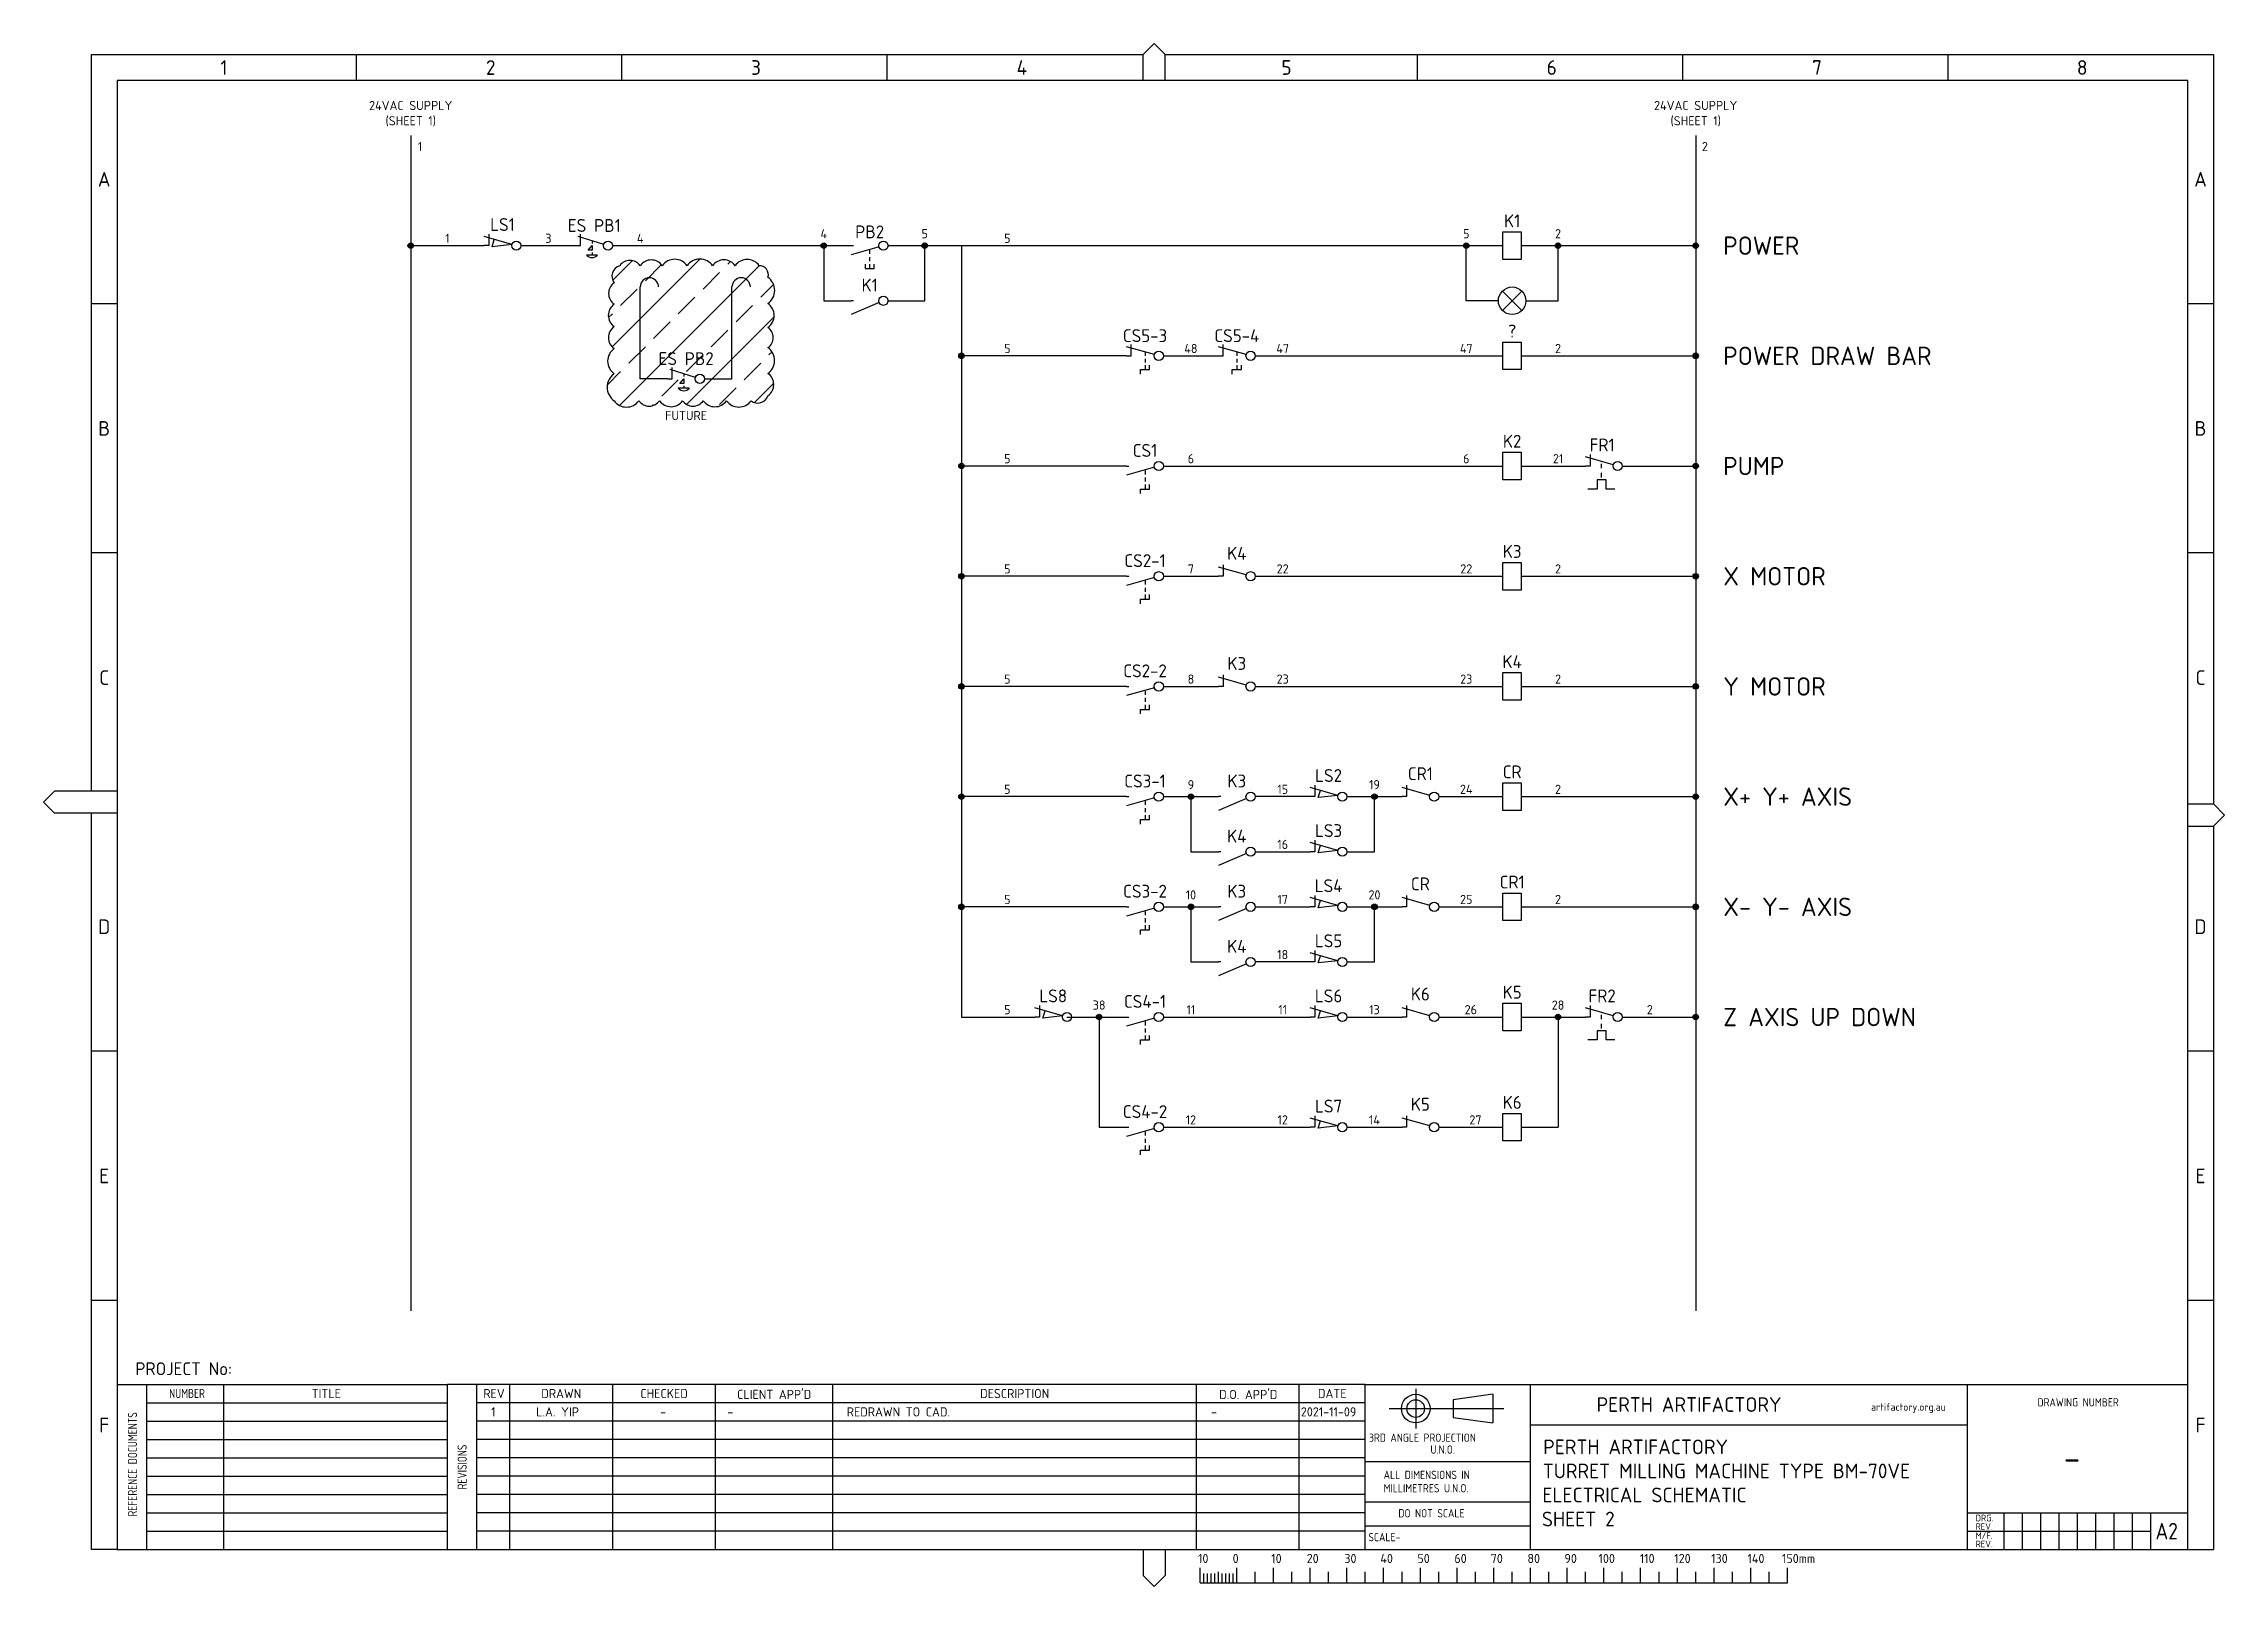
# Model space of a CAD drawing. Header units: millimetres. Extents: x 0 to 594, y 0 to 420.
import ezdxf
from ezdxf.enums import TextEntityAlignment as Align

# ---------------------------------------------------------------- set-up
doc = ezdxf.new("R2010")
doc.units = ezdxf.units.MM
doc.layers.get('0').update_dxf_attribs({"linetype": 'CONTINUOUS'})
for name, color, linetype in [('2', 2, 'CONTINUOUS'), ('_FORM2', 1, 'CONTINUOUS'), ('_PEN025', 7, 'CONTINUOUS'), ('_PEN035', 2, 'CONTINUOUS'), ('_PEN050', 1, 'CONTINUOUS'), ('_PEN070', 4, 'CONTINUOUS'), ('Base', 7, 'CONTINUOUS'), ('BORDER', 7, 'CONTINUOUS'), ('ETEXT', 7, 'CONTINUOUS'), ('TAGLAYER', 2, 'CONTINUOUS')]:
    doc.layers.add(name, color=color, linetype=linetype)
doc.styles.add('ISO3098B', font='iso3098b.shx')

# ---------------------------------------------------------------- blocks, each defined once
blk = doc.blocks.new('A2ORIG')
at = {"layer": 'BORDER', "color": 7, "linetype": 'Continuous'}
for p, q in [((13, 216.5), (13, 417)), ((13, 417), (299.5, 417)), ((305.5, 417), (591, 417)), ((591, 417), (591, 213)), ((13, 10), (13, 210.5)), ((591, 207), (591, 10)), ((49, 55), (49, 10)), ((127, 10), (127, 55)), ((155, 10), (155, 55)), ((183, 10), (183, 55)), ((215, 10), (215, 55)), ((314, 10), (314, 55)), ((342, 10), (342, 55)), ((373.73, 53.8), (373.73, 43)), ((366.52, 48.4), (397.73, 48.4)), ((28, 45), (110, 45)), ((360, 45), (118, 45)), ((28, 40), (110, 40)), ((360, 40), (118, 40)), ((28, 35), (110, 35)), ((28, 30), (110, 30)), ((28, 30), (110, 30)), ((360, 35), (118, 35)), ((360, 30), (118, 30)), ((360, 34), (405, 34)), ((28, 25), (110, 25)), ((360, 25), (118, 25)), ((28, 20), (110, 20)), ((360, 20), (118, 20)), ((360, 23), (405, 23)), ((524, 20), (584, 20)), ((534, 15), (534, 20)), ((539, 15), (539, 20)), ((544, 15), (544, 20)), ((549, 15), (549, 20)), ((554, 15), (554, 20)), ((559, 15), (559, 20)), ((564, 15), (564, 20)), ((569, 15), (569, 20)), ((574, 10), (574, 20)), ((28, 15), (110, 15)), ((360, 15), (118, 15)), ((360, 16.5), (405, 16.5)), ((524, 15), (574, 15)), ((534, 10), (534, 15)), ((539, 10), (539, 15)), ((544, 10), (544, 15)), ((549, 10), (549, 15)), ((554, 10), (554, 15)), ((559, 10), (559, 15)), ((564, 10), (564, 15)), ((569, 10), (569, 15)), ((20, 10), (13, 10)), ((584, 10), (591, 10))]:
    blk.add_line(p, q, dxfattribs=at)
at = {"layer": 'BORDER', "color": 2, "linetype": 'Continuous'}
for p, q in [((85.25, 410), (85.25, 417)), ((157.5, 410), (157.5, 417)), ((229.75, 410), (229.75, 417)), ((299.5, 417), (302.5, 420)), ((299.5, 410), (299.5, 417)), ((305.5, 417), (302.5, 420)), ((305.5, 410), (305.5, 417)), ((374.25, 410), (374.25, 417)), ((446.5, 410), (446.5, 417)), ((518.75, 410), (518.75, 417)), ((20, 349.17), (13, 349.17)), ((591, 349.17), (584, 349.17)), ((20, 281.33), (13, 281.33)), ((591, 281.33), (584, 281.33)), ((3, 216.5), (0, 213.5)), ((20, 216.5), (3, 216.5)), ((3, 210.5), (0, 213.5)), ((20, 210.5), (3, 210.5)), ((584, 213), (591, 213)), ((591, 213), (594, 210)), ((591, 207), (594, 210)), ((584, 207), (591, 207)), ((20, 145.67), (13, 145.67)), ((591, 145.67), (584, 145.67)), ((20, 77.83), (13, 77.83)), ((591, 77.83), (584, 77.83)), ((28, 55), (28, 10)), ((118, 10), (118, 55)), ((28, 50), (110, 50)), ((360, 50), (118, 50)), ((394.73, 52.3), (383.93, 50.8)), ((383.93, 50.8), (383.93, 46)), ((394.73, 52.3), (394.73, 44.5)), ((383.93, 46), (394.73, 44.5)), ((299.5, 10), (299.5, 3)), ((305.5, 10), (305.5, 3)), ((299.5, 3), (302.5, 0)), ((305.5, 3), (302.5, 0)), ((315, 1), (315, 5)), ((315, 1), (475, 1)), ((316, 1), (316, 3.5)), ((317, 1), (317, 3.5)), ((318, 1), (318, 3.5)), ((319, 1), (319, 3.5)), ((320, 1), (320, 4)), ((321, 1), (321, 3.5)), ((322, 1), (322, 3.5)), ((323, 1), (323, 3.5)), ((324, 1), (324, 3.5)), ((325, 1), (325, 5)), ((330, 1), (330, 4)), ((335, 1), (335, 5)), ((340, 1), (340, 4)), ((345, 1), (345, 5)), ((350, 1), (350, 4)), ((355, 1), (355, 5)), ((360, 1), (360, 4)), ((365, 1), (365, 5)), ((370, 1), (370, 4)), ((375, 1), (375, 5)), ((380, 1), (380, 4)), ((385, 1), (385, 5)), ((390, 1), (390, 4)), ((395, 1), (395, 5)), ((400, 1), (400, 4)), ((405, 1), (405, 5)), ((410, 1), (410, 4)), ((415, 1), (415, 5)), ((420, 1), (420, 4)), ((425, 1), (425, 5)), ((430, 1), (430, 4)), ((435, 1), (435, 5)), ((440, 1), (440, 4)), ((445, 1), (445, 5)), ((450, 1), (450, 4)), ((455, 1), (455, 5)), ((460, 1), (460, 4)), ((465, 1), (465, 5)), ((470, 1), (470, 4)), ((475, 1), (475, 5))]:
    blk.add_line(p, q, dxfattribs=at)
at = {"layer": 'BORDER', "color": 5, "linetype": 'Continuous'}
for p, q in [((20, 55), (110, 55)), ((360, 55), (110, 55)), ((110, 10), (110, 55)), ((360, 55), (405, 55)), ((360, 10), (360, 55)), ((405, 10), (405, 55)), ((405, 55), (524, 55)), ((524, 55), (584, 55)), ((524, 10), (524, 55)), ((405, 44), (524, 44))]:
    blk.add_line(p, q, dxfattribs=at)
blk.add_lwpolyline([(20, 10), (584, 10), (584, 410), (20, 410)], close=True, dxfattribs=at)
at = {"layer": 'BORDER', "color": 2, "linetype": 'Continuous'}
for radius in [3.9, 2.4]:
    blk.add_circle((373.73, 48.4), radius, dxfattribs=at)
at = {"layer": 'BORDER', "color": 7, "linetype": 'Continuous'}
blk.add_point((20, 10), dxfattribs=at)
at = {"layer": 'BORDER', "color": 2, "linetype": 'Continuous', "style": 'ISO3098B'}
for s, height, p in [('1', 4, (49.12, 413.5)), ('2', 4, (121.78, 413.5)), ('3', 4, (194.03, 413.5)), ('4', 4, (266.47, 413.5)), ('5', 4, (338.54, 413.5)), ('6', 4, (410.79, 413.5)), ('7', 4, (483.04, 413.5)), ('8', 4, (555.28, 413.5)), ('A', 4, (16.5, 383.08)), ('A', 4, (587.5, 383.08)), ('B', 4, (16.5, 315.25)), ('B', 4, (587.5, 315.25)), ('C', 4, (16.5, 247.42)), ('C', 4, (587.5, 247.42)), ('D', 4, (16.5, 179.58)), ('D', 4, (587.5, 179.58)), ('E', 4, (16.5, 111.75)), ('E', 4, (587.5, 111.75)), ('TITLE', 2.5, (77, 52.5)), ('REV', 2.5, (122.68, 52.5)), ('DRAWN', 2.5, (141, 52.5)), ('CHECKED', 2.5, (169, 52.5)), ("CLIENT APP'D", 2.5, (199, 52.5)), ('DESCRIPTION', 2.5, (264.5, 52.5)), ("D.O. APP'D", 2.5, (328.13, 52.48)), ('DATE', 2.5, (351, 52.5)), ('F', 4, (16.5, 43.92)), ('F', 4, (587.5, 43.92))]:
    blk.add_text(s, height=height, dxfattribs=at).set_placement(p, align=Align.MIDDLE)
for s, height, width, p in [('NUMBER', 2.498, 0.800641, (34.2, 51.27)), ('3RD ANGLE PROJECTION', 2.248, 0.899911, (361, 39.36)), ('U.N.O.', 2.248, 0.899911, (377.73, 36.12)), ('ALL DIMENSIONS IN', 2.248, 0.899911, (365, 29.23)), ('MILLIMETRES U.N.O.', 2.248, 0.899911, (365, 25.59)), ('DO NOT SCALE', 2.248, 0.899911, (369, 18.78)), ('SCALE-', 2.248, 0.899911, (360.83, 12.28)), ('A2', 4.498, 0.899956, (575.23, 12.79))]:
    blk.add_text(s, height=height, dxfattribs=dict(at, width=width)).set_placement(p)
at = {"layer": 'BORDER', "color": 1, "linetype": 'Continuous', "style": 'ISO3098B'}
blk.add_text('PERTH ARTIFACTORY', height=4, dxfattribs=at).set_placement((448.2, 49.5), align=Align.MIDDLE)
blk.add_text('artifactory.org.au', height=2, rotation=360, dxfattribs=at).set_placement((507.94, 48.52), align=Align.MIDDLE)
at = {"layer": 'BORDER', "color": 2, "linetype": 'Continuous', "style": 'ISO3098B', "width": 0.899911}
blk.add_text('DRAWING NUMBER', height=2.248, dxfattribs=at).set_placement((554.16, 50.11), align=Align.MIDDLE)
at = {"layer": 'BORDER', "color": 2, "linetype": 'Continuous', "style": 'ISO3098B', "width": 0.800641}
blk.add_text('REFERENCE DOCUMENTS', height=2.498, rotation=89.99999, dxfattribs=at).set_placement((25.46, 19.02))
blk.add_text('REVISIONS', height=2.498, rotation=89.99999, dxfattribs=at).set_placement((114, 32.5), align=Align.MIDDLE)
at = {"layer": 'BORDER', "color": 7, "linetype": 'Continuous', "style": 'ISO3098B'}
for s, p in [('DRG.', (526.22, 17.7)), ('REV.', (526.22, 15.4)), ('M/F.', (526.22, 12.92)), ('REV.', (526.22, 10.62))]:
    blk.add_text(s, height=1.799, dxfattribs=at).set_placement(p)
at = {"layer": 'BORDER', "color": 2, "linetype": 'Continuous', "style": 'ISO3098B'}
for s, p in [('10', (315.86, 6.34)), ('0', (324.68, 6.34)), ('10', (335.8, 6.34)), ('20', (345.67, 6.34)), ('30', (355.94, 6.34)), ('40', (365.81, 6.34)), ('50', (375.87, 6.34)), ('60', (385.94, 6.34)), ('70', (395.81, 6.34)), ('80', (405.88, 6.34)), ('90', (415.94, 6.34)), ('100', (425.76, 6.34)), ('110', (436.78, 6.34)), ('120', (446.39, 6.34)), ('130', (456.46, 6.34)), ('140', (466.41, 6.34)), ('150mm', (478.02, 6.34))]:
    blk.add_text(s, height=2.5, rotation=360, dxfattribs=at).set_placement(p, align=Align.CENTER)
blk = doc.blocks.new('MIMA2')
at = {"layer": 'Base', "color": 7, "linetype": 'Continuous'}
blk.add_blockref('A2ORIG', (0, 0), dxfattribs=at)
at = {"layer": '_PEN025', "linetype": 'Continuous', "style": 'ISO3098B'}
for tag, p in [('REF1', (29, 47.5)), ('REF_DESC1', (51, 47.5)), ('REV1_CLAPP', (186.25, 47.5)), ('REV1_DESC', (218.75, 47.5)), ('REV1_DOAPP', (317.98, 47.5)), ('REF2', (29, 42.5)), ('REF_DESC2', (51, 42.5)), ('REV2_CLAPP', (186.25, 42.5)), ('REV2_DESC', (218.75, 42.5)), ('REV2_DOAPP', (317.98, 42.5)), ('REF3', (29, 37.5)), ('REF_DESC3', (51, 37.5)), ('REV3_CLAPP', (186.25, 37.5)), ('REV3_DESC', (218.75, 37.5)), ('REV3_DOAPP', (317.98, 37.5)), ('REF4', (29, 32.5)), ('REF_DESC4', (51, 32.5)), ('REV4_CLAPP', (186.25, 32.5)), ('REV4_DESC', (218.75, 32.5)), ('REV4_DOAPP', (317.98, 32.5)), ('REF5', (29, 27.5)), ('REF_DESC5', (51, 27.5)), ('REV5_CLAPP', (186.25, 27.5)), ('REV5_DESC', (218.75, 27.5)), ('REV5_DOAPP', (317.98, 27.5)), ('REF6', (29, 22.5)), ('REF7', (29, 17.5)), ('REF_DESC6', (51, 22.5)), ('REF_DESC7', (51, 17.5)), ('REV6_CLAPP', (186.25, 22.5)), ('REV7_CLAPP', (186.25, 17.5)), ('REV6_DESC', (218.75, 22.5)), ('REV7_DESC', (218.75, 17.5)), ('REV6_DOAPP', (317.98, 22.5)), ('REV7_DOAPP', (317.98, 17.5)), ('REV8_CLAPP', (186.25, 12.5)), ('REV8_DESC', (218.75, 12.5)), ('REV8_DOAPP', (317.98, 12.5))]:
    blk.add_attdef(tag, text='', height=2.5, dxfattribs=at).set_placement(p, align=Align.MIDDLE_LEFT)
for tag, p in [('REV1', (122.5, 47.5)), ('REV1_BY', (140, 47.5)), ('REV1_CHK', (168.75, 47.5)), ('REV1_DATE', (350, 47.5)), ('REV2', (122.5, 42.5)), ('REV2_BY', (140, 42.5)), ('REV2_CHK', (168.75, 42.5)), ('REV2_DATE', (350, 42.5)), ('REV3', (122.5, 37.5)), ('REV3_BY', (140, 37.5)), ('REV3_CHK', (168.75, 37.5)), ('REV3_DATE', (350, 37.5)), ('REV4', (122.5, 32.5)), ('REV4_BY', (140, 32.5)), ('REV4_CHK', (168.75, 32.5)), ('REV4_DATE', (350, 32.5)), ('REV5', (122.5, 27.5)), ('REV5_BY', (140, 27.5)), ('REV5_CHK', (168.75, 27.5)), ('REV5_DATE', (350, 27.5)), ('REV6', (122.5, 22.5)), ('REV7', (122.5, 17.5)), ('REV6_BY', (140, 22.5)), ('REV7_BY', (140, 17.5)), ('REV6_CHK', (168.75, 22.5)), ('REV7_CHK', (168.75, 17.5)), ('REV6_DATE', (350, 22.5)), ('REV7_DATE', (350, 17.5)), ('DR1', (536.5, 17.5)), ('DR2', (541.5, 17.5)), ('DR3', (546.5, 17.5)), ('DR4', (551.5, 17.5)), ('DR5', (556.5, 17.5)), ('DR6', (561.5, 17.5)), ('DR7', (566.5, 17.5)), ('DR8', (571.5, 17.5)), ('REV8', (122.5, 12.5)), ('REV8_BY', (140, 12.5)), ('REV8_CHK', (168.75, 12.5)), ('REV8_DATE', (350, 12.5)), ('MR1', (536.5, 12.5)), ('MR2', (541.5, 12.5)), ('MR3', (546.5, 12.5)), ('MR4', (551.5, 12.5)), ('MR5', (556.5, 12.5)), ('MR6', (561.5, 12.5)), ('MR7', (566.5, 12.5)), ('MR8', (571.5, 12.5))]:
    blk.add_attdef(tag, text='', height=2.5, dxfattribs=at).set_placement(p, align=Align.MIDDLE_CENTER)
at = {"layer": '_PEN035', "linetype": 'Continuous', "style": 'ISO3098B'}
for tag, p in [('TITLE1', (408.47, 37.97)), ('TITLE2', (408.35, 31.42)), ('TITLE3', (408.23, 24.88)), ('TITLE4', (408.11, 18.33))]:
    blk.add_attdef(tag, text='', height=4, dxfattribs=at).set_placement(p, align=Align.MIDDLE_LEFT)
at = {"layer": '_PEN070', "linetype": 'Continuous', "style": 'ISO3098B'}
blk.add_attdef('DRGNO', text='', height=7, dxfattribs=at).set_placement((552.5, 35), align=Align.MIDDLE)
at = {"layer": 'Base', "color": 2, "linetype": 'Continuous', "style": 'ISO3098B'}
blk.add_text('PROJECT No:', height=3.5, dxfattribs=at).set_placement((25, 57.5))
blk.add_attdef('PROJ_NO', (52.5, 57.5), '', height=3.5, dxfattribs=at)
blk = doc.blocks.new('vilsc5')
at = {"layer": '_FORM2', "color": 1, "linetype": 'Continuous'}
blk.add_line((7.55, 0.34, 2), (0, 2.5, 2), dxfattribs=at)
blk.add_circle((8.75, 0, 2), 1.25, dxfattribs=at)
at = {"layer": '_PEN025', "color": 7, "linetype": 'Continuous'}
for p, q in [((2.2, -0.28, 2), (2.76, 1.7, 2)), ((7.55, 0.34, 2), (2.2, -0.28, 2))]:
    blk.add_line(p, q, dxfattribs=at)
at = {"layer": 'Base', "color": 0, "linetype": 'Continuous'}
for p, q in [((1.25, 0, 2), (0, 0, 2)), ((1.25, 3.12, 2), (1.25, 0, 2))]:
    blk.add_line(p, q, dxfattribs=at)
at = {"layer": 'ETEXT', "color": 7, "style": 'ISO3098B'}
blk.add_attdef('T1', text='', height=2.5, dxfattribs=at).set_placement((-0.5, -3, 2), align=Align.RIGHT)
for tag, p in [('REFERENCE', (5, -5, 2)), ('RATING2', (5, -12.5, 2)), ('RATING1', (5, -8.75, 2)), ('RATING4', (5, -20, 2)), ('RATING3', (5, -16.25, 2))]:
    blk.add_attdef(tag, text='', height=2.5, dxfattribs=at).set_placement(p, align=Align.CENTER)
blk.add_attdef('T4', (10.5, -3, 2), '', height=2.5, dxfattribs=at)
at = {"layer": 'TAGLAYER', "color": 2, "style": 'ISO3098B'}
blk.add_attdef('TAGNAME', text='', height=3.5, dxfattribs=at).set_placement((5, 4, 2), align=Align.CENTER)
blk = doc.blocks.new('vimhc5')
at = {"layer": '_FORM2', "color": 1, "linetype": 'Continuous'}
blk.add_line((7.55, 0.34, 2), (0.62, 2.5, 2), dxfattribs=at)
blk.add_circle((8.75, 0, 2), 1.25, dxfattribs=at)
at = {"layer": '_PEN025', "color": 7, "linetype": 'Continuous'}
for p, q in [((3.33, -1.25, 2), (4.38, 0, 2)), ((4.38, 1.25, 2), (4.38, 0.62, 2)), ((4.38, 0, 2), (4.38, -1.25, 2)), ((4.38, -1.25, 2), (3.33, -1.25, 2)), ((4.38, -1.88, 2), (4.38, -2.5, 2))]:
    blk.add_line(p, q, dxfattribs=at)
at = {"layer": '_PEN050', "color": 1, "linetype": 'Continuous'}
blk.add_line((2.88, -2.5, 2), (5.88, -2.5, 2), dxfattribs=at)
blk.add_arc((4.38, -1.38, 2), 1.88, 216.8699, 323.1301, dxfattribs=at)
at = {"layer": 'Base', "color": 0, "linetype": 'Continuous'}
for p, q in [((0, 0, 2), (1.25, 0, 2)), ((1.25, 0, 2), (1.25, 3.12, 2))]:
    blk.add_line(p, q, dxfattribs=at)
at = {"layer": 'ETEXT', "color": 7, "linetype": 'Continuous', "style": 'ISO3098B'}
blk.add_attdef('T1', text='', height=2.5, dxfattribs=at).set_placement((0, -3.75, 2), align=Align.RIGHT)
for tag, p in [('REFERENCE', (5, -6.25, 2)), ('RATING2', (5, -13.75, 2)), ('RATING1', (5, -10, 2)), ('RATING3', (5, -17.5, 2)), ('RATING4', (5, -21.25, 2))]:
    blk.add_attdef(tag, text='', height=2.5, dxfattribs=at).set_placement(p, align=Align.CENTER)
blk.add_attdef('T4', (10, -3.75, 2), '', height=2.5, dxfattribs=at)
at = {"layer": 'TAGLAYER', "color": 2, "linetype": 'Continuous', "style": 'ISO3098B'}
blk.add_attdef('TAGNAME', text='', height=3.5, dxfattribs=at).set_placement((5, 3.75, 2), align=Align.CENTER)
blk = doc.blocks.new('vipbo5')
at = {"layer": 'Base', "color": 0, "linetype": 'Continuous'}
blk.add_line((0, 0, 2), (0.62, 0, 2), dxfattribs=at)
at = {"layer": 'Base', "color": 1, "linetype": 'Continuous'}
for p, q in [((7.55, -0.34, 2), (0, -2.5, 2)), ((3.75, -5, 2), (3.75, -6.25, 2)), ((6.25, -6.25, 2), (6.25, -5, 2)), ((3.75, -6.25, 2), (6.25, -6.25, 2))]:
    blk.add_line(p, q, dxfattribs=at)
at = {"layer": 'Base', "color": 7, "linetype": 'Continuous'}
for p, q in [((5, -1.25, 2), (5, -2.27, 2)), ((5, -3.12, 2), (5, -4.23, 2)), ((5, -5, 2), (5, -6.25, 2))]:
    blk.add_line(p, q, dxfattribs=at)
at = {"layer": 'Base', "color": 1, "linetype": 'Continuous'}
blk.add_circle((8.75, 0, 2), 1.25, dxfattribs=at)
at = {"layer": 'Base', "color": 2, "linetype": 'Continuous', "style": 'ISO3098B'}
blk.add_attdef('TAGNAME', text='', height=3.5, dxfattribs=at).set_placement((5, 2, 2), align=Align.CENTER)
at = {"layer": 'Base', "color": 7, "linetype": 'Continuous', "style": 'ISO3098B'}
blk.add_attdef('T1', text='', height=2.5, dxfattribs=at).set_placement((-0.5, -3, 2), align=Align.RIGHT)
blk.add_attdef('T4', (10.5, -3, 2), '', height=2.5, dxfattribs=at)
for tag, p in [('REFERENCE', (5, -9.5, 2)), ('RATING2', (5, -13, 2)), ('RATING4', (5, -20, 2)), ('RATING3', (5, -16.5, 2)), ('RATING1', (5, -23.5, 2))]:
    blk.add_attdef(tag, text='', height=2.5, dxfattribs=at).set_placement(p, align=Align.CENTER)
blk = doc.blocks.new('viswo5')
at = {"layer": 'Base', "color": 0, "linetype": 'Continuous'}
blk.add_line((0.62, 0, 2), (0, 0, 2), dxfattribs=at)
at = {"layer": 'Base', "color": 1, "linetype": 'Continuous'}
blk.add_line((7.6, -0.49, 2), (0, -3.75, 2), dxfattribs=at)
blk.add_circle((8.75, 0, 2), 1.25, dxfattribs=at)
at = {"layer": 'Base', "color": 2, "style": 'ISO3098B'}
blk.add_attdef('TAGNAME', text='', height=3.5, dxfattribs=at).set_placement((5, 2.5, 2), align=Align.CENTER)
at = {"layer": 'Base', "color": 7, "style": 'ISO3098B'}
blk.add_attdef('T1', text='', height=2.5, dxfattribs=at).set_placement((-0.5, -3, 2), align=Align.RIGHT)
for tag, p in [('REFERENCE', (5, -7, 2)), ('RATING2', (5, -14, 2)), ('RATING1', (5, -10.5, 2)), ('RATING3', (5, -17.5, 2)), ('RATING4', (5, -21, 2))]:
    blk.add_attdef(tag, text='', height=2.5, dxfattribs=at).set_placement(p, align=Align.CENTER)
blk.add_attdef('T4', (10.5, -3, 2), '', height=2.5, dxfattribs=at)
blk = doc.blocks.new('ESDDOT')
at = {"layer": '_PEN035'}
for radius in [0.75, 0.468, 0.232]:
    blk.add_circle((0, 0), radius, dxfattribs=at)
blk = doc.blocks.new('vicoil')
at = {"color": 1, "linetype": 'Continuous'}
for p, q in [((0, -3.75), (0, 3.75)), ((0, 3.75), (5, 3.75)), ((5, 3.75), (5, -3.75)), ((5, -3.75), (0, -3.75))]:
    blk.add_line(p, q, dxfattribs=at)
at = {"layer": 'ETEXT', "color": 7, "linetype": 'Continuous', "style": 'ISO3098B'}
for tag, p in [('RATING1', (22.5, 5)), ('RATING2', (22.5, 1.25)), ('RATING3', (22.5, -2.5)), ('T4', (6.25, -3.75)), ('RATING4', (22.5, -6.25))]:
    blk.add_attdef(tag, p, '', height=2.5, dxfattribs=at)
blk.add_attdef('REFERENCE', text='', height=2.5, dxfattribs=at).set_placement((2.5, -7.5), align=Align.CENTER)
blk.add_attdef('T1', text='', height=2.5, dxfattribs=at).set_placement((-1.25, -3.75), align=Align.RIGHT)
at = {"layer": 'TAGLAYER', "color": 2, "linetype": 'Continuous', "style": 'ISO3098B'}
blk.add_attdef('TAGNAME', text='', height=3.5, dxfattribs=at).set_placement((2.5, 5), align=Align.CENTER)
blk = doc.blocks.new('vilt')
at = {"layer": 'Base', "color": 0, "linetype": 'Continuous'}
for p, q in [((1.1, -2.65, 2), (6.4, 2.65, 2)), ((1.1, 2.65, 2), (6.4, -2.65, 2))]:
    blk.add_line(p, q, dxfattribs=at)
at = {"layer": 'Base', "color": 1, "linetype": 'Continuous'}
blk.add_circle((3.75, 0, 2), 3.75, dxfattribs=at)
at = {"layer": 'Base', "color": 2, "linetype": 'Continuous', "style": 'ISO3098B'}
blk.add_attdef('TAGNAME', text='', height=3.5, dxfattribs=at).set_placement((3.75, 5, 2), align=Align.CENTER)
at = {"layer": 'Base', "color": 7, "linetype": 'Continuous', "style": 'ISO3098B'}
for tag, p in [('RATING2', (22.5, 1.25, 2)), ('RATING3', (22.5, -2.5, 2)), ('T4', (8.75, -3.75, 2)), ('RATING4', (22.5, -6.25, 2)), ('REFERENCE', (22.5, -10, 2))]:
    blk.add_attdef(tag, p, '', height=2.5, dxfattribs=at)
blk.add_attdef('T1', text='', height=2.5, dxfattribs=at).set_placement((-1.25, -3.75, 2), align=Align.RIGHT)
blk.add_attdef('RATING1', text='', height=2.5, dxfattribs=at).set_placement((3.75, -7.5, 2), align=Align.CENTER)
blk = doc.blocks.new('vissc5')
at = {"layer": '_FORM2', "color": 1, "linetype": 'Continuous'}
blk.add_line((7.55, 0.34, 2), (0, 2.5, 2), dxfattribs=at)
blk.add_circle((8.75, 0, 2), 1.25, dxfattribs=at)
at = {"layer": '_PEN025', "color": 7, "linetype": 'Continuous'}
for p, q in [((5, 1.07, 2), (5, 0, 2)), ((5, -0.85, 2), (5, -1.77, 2))]:
    blk.add_line(p, q, dxfattribs=at)
at = {"layer": '_PEN035', "color": 0, "linetype": 'Continuous'}
for p, q in [((0, 0, 2), (1.25, 0, 2)), ((1.25, 0, 2), (1.25, 3.12, 2))]:
    blk.add_line(p, q, dxfattribs=at)
at = {"layer": '_PEN050', "color": 1, "linetype": 'Continuous'}
for p, q in [((3.75, -3.75, 2), (6.25, -3.75, 2)), ((3.75, -5, 2), (3.75, -3.75, 2)), ((6.25, -3.75, 2), (6.25, -2.5, 2))]:
    blk.add_line(p, q, dxfattribs=at)
at = {"layer": '_PEN050', "color": 7, "linetype": 'Continuous'}
blk.add_line((5, -2.5, 2), (5, -3.75, 2), dxfattribs=at)
at = {"layer": 'ETEXT', "color": 7, "style": 'ISO3098B'}
blk.add_attdef('T1', text='', height=2.5, dxfattribs=at).set_placement((-0.5, -3, 2), align=Align.RIGHT)
blk.add_attdef('T4', (10.62, -3, 2), '', height=2.5, dxfattribs=at)
for tag, p in [('REFERENCE', (5, -8.75, 2)), ('RATING2', (5, -12.5, 2)), ('RATING3', (5, -20, 2)), ('RATING1', (5, -16.25, 2)), ('RATING4', (5, -23.75, 2))]:
    blk.add_attdef(tag, text='', height=2.5, dxfattribs=at).set_placement(p, align=Align.CENTER)
at = {"layer": 'TAGLAYER', "color": 2, "style": 'ISO3098B'}
blk.add_attdef('TAGNAME', text='', height=3.5, dxfattribs=at).set_placement((5, 3.75, 2), align=Align.CENTER)
blk = doc.blocks.new('visso5')
at = {"layer": '_FORM2', "color": 1, "linetype": 'Continuous'}
blk.add_line((7.55, -0.34), (0, -2.5), dxfattribs=at)
blk.add_circle((8.75, 0), 1.25, dxfattribs=at)
at = {"layer": '_PEN025', "color": 7, "linetype": 'Continuous'}
for p, q in [((5, -1.25), (5, -2.27)), ((5, -3.12), (5, -4.23))]:
    blk.add_line(p, q, dxfattribs=at)
at = {"layer": '_PEN035', "color": 0, "linetype": 'Continuous'}
blk.add_line((0, 0), (0.62, 0), dxfattribs=at)
at = {"layer": '_PEN050', "color": 7, "linetype": 'Continuous'}
blk.add_line((5, -5), (5, -6.25), dxfattribs=at)
at = {"layer": '_PEN050', "color": 1, "linetype": 'Continuous'}
for p, q in [((6.25, -6.25), (6.25, -5)), ((3.75, -7.5), (3.75, -6.25)), ((3.75, -6.25), (6.25, -6.25))]:
    blk.add_line(p, q, dxfattribs=at)
at = {"layer": 'ETEXT', "color": 7, "style": 'ISO3098B'}
blk.add_attdef('T1', text='', height=2.5, dxfattribs=at).set_placement((-1, -3), align=Align.RIGHT)
blk.add_attdef('T4', (11, -3), '', height=2.5, dxfattribs=at)
for tag, p in [('REFERENCE', (5, -10.62)), ('RATING2', (5, -14.38)), ('RATING1', (5, -18.12)), ('RATING4', (5, -26.25)), ('RATING3', (5, -21.88))]:
    blk.add_attdef(tag, text='', height=2.5, dxfattribs=at).set_placement(p, align=Align.CENTER)
at = {"layer": 'TAGLAYER', "color": 2, "style": 'ISO3098B'}
blk.add_attdef('TAGNAME', text='', height=3.5, dxfattribs=at).set_placement((5, 2.5), align=Align.CENTER)
blk = doc.blocks.new('viswc5')
at = {"layer": '_FORM2', "color": 1, "linetype": 'Continuous'}
blk.add_line((7.55, 0.34, 2), (0, 2.5, 2), dxfattribs=at)
blk.add_circle((8.75, 0, 2), 1.25, dxfattribs=at)
at = {"layer": '_PEN035', "color": 0, "linetype": 'Continuous'}
for p, q in [((1.25, 0, 2), (0, 0, 2)), ((1.25, 3.12, 2), (1.25, 0, 2))]:
    blk.add_line(p, q, dxfattribs=at)
at = {"layer": '_PEN025', "linetype": 'Continuous', "style": 'ISO3098B', "flags": 8}
blk.add_attdef('T1', text='', height=2.5, dxfattribs=at).set_placement((-0.5, -3, 2), align=Align.RIGHT)
at = {"layer": 'ETEXT', "color": 7, "style": 'ISO3098B'}
for tag, p in [('REFERENCE', (5, -4.38, 2)), ('RATING1', (5, -8.12, 2)), ('RATING2', (5, -11.88, 2)), ('RATING4', (5, -19.38, 2)), ('RATING3', (5, -15.62, 2))]:
    blk.add_attdef(tag, text='', height=2.5, dxfattribs=at).set_placement(p, align=Align.CENTER)
blk.add_attdef('T4', (10.5, -3, 2), '', height=2.5, dxfattribs=at)
at = {"layer": 'TAGLAYER', "color": 2, "style": 'ISO3098B'}
blk.add_attdef('TAGNAME', text='', height=3.5, dxfattribs=at).set_placement((5, 4.5, 2), align=Align.CENTER)
blk = doc.blocks.new('vitsc5')
at = {"layer": '_FORM2', "color": 1, "linetype": 'Continuous'}
blk.add_line((7.55, 0.34, 2), (0, 2.5, 2), dxfattribs=at)
blk.add_circle((8.75, 0, 2), 1.25, dxfattribs=at)
at = {"layer": '_PEN025', "color": 7, "linetype": 'Continuous'}
for p, q in [((4.38, -0.62, 2), (4.38, 0.62, 2)), ((5.62, -3.75, 2), (3.12, -3.75, 2)), ((3.12, -3.75, 2), (3.12, -6.25, 2)), ((4.38, -3.12, 2), (4.38, -1.88, 2)), ((5.62, -6.25, 2), (5.62, -3.75, 2)), ((3.12, -6.25, 2), (0.62, -6.25, 2)), ((7.95, -6.25, 2), (5.62, -6.25, 2))]:
    blk.add_line(p, q, dxfattribs=at)
at = {"layer": 'Base', "color": 0, "linetype": 'Continuous'}
for p, q in [((1.25, 0, 2), (0, 0, 2)), ((1.25, 3.12, 2), (1.25, 0, 2))]:
    blk.add_line(p, q, dxfattribs=at)
at = {"layer": 'ETEXT', "color": 7, "style": 'ISO3098B'}
for tag, p in [('T2', (-0.5, -6.5, 2)), ('T1', (-0.5, -3, 2)), ('T3', (-0.5, -10, 2))]:
    blk.add_attdef(tag, text='', height=2.5, dxfattribs=at).set_placement(p, align=Align.RIGHT)
for tag, p in [('T4', (10.5, -3.5)), ('T5', (11, -7)), ('T6', (11, -10))]:
    blk.add_attdef(tag, p, '', height=2.5, dxfattribs=at)
for tag, p in [('REFERENCE', (4.5, -10, 2)), ('RATING1', (4.5, -13.5, 2)), ('RATING2', (4.5, -17, 2)), ('RATING4', (4.5, -20.5, 2)), ('RATING3', (4.5, -24, 2))]:
    blk.add_attdef(tag, text='', height=2.5, dxfattribs=at).set_placement(p, align=Align.CENTER)
at = {"layer": 'TAGLAYER', "color": 2, "style": 'ISO3098B'}
blk.add_attdef('TAGNAME', text='', height=3.5, dxfattribs=at).set_placement((4.5, 4, 2), align=Align.CENTER)

msp = doc.modelspace()

# ---------------------------------------------------------------- hatches: boundary and pattern name
at = {"layer": 'Base', "linetype": 'Continuous'}
h = msp.add_hatch(dxfattribs=at)
h.set_pattern_fill('ANSI33', color=6, scale=2)
h.set_pattern_definition([(45, (0, -15), (-8.98026, 8.98026), []), (45, (8.98, -15), (-8.98026, 8.98026), [6.35, -3.175])])
edge = h.paths.add_edge_path()
edge.add_arc((158.76, 325.14), 4.09, 215, 325)
edge.add_arc((164.94, 324.77), 3.45, 215, 325)
edge.add_arc((170.91, 324.99), 3.84, 215, 325)
edge.add_arc((176.87, 324.76), 3.44, 215, 325)
edge.add_arc((182.86, 325.01), 3.87, 215, 325)
edge.add_arc((189.37, 325.12), 4.07, 215, 325)
edge.add_arc((194.52, 325.07), 2.92, 231.33547, 341.33547)
edge.add_arc((195.16, 327.18), 3.72, 305, 415)
edge.add_arc((194.84, 333.73), 4.28, 305, 415)
edge.add_arc((195.37, 339.97), 3.34, 305, 415)
edge.add_arc((195, 345.99), 4, 305, 415)
edge.add_arc((194.79, 352.83), 4.35, 305, 415)
edge.add_arc((194.99, 357.14), 2.41, 342.01852, 452.01852)
edge.add_arc((191.64, 357.26), 3.99, 35, 145)
edge.add_arc((185.3, 357.39), 3.76, 35, 145)
edge.add_arc((178.74, 357.12), 4.25, 35, 145)
edge.add_arc((171.89, 357.19), 4.11, 35, 145)
edge.add_arc((165.52, 357.45), 3.67, 35, 145)
edge.add_arc((159.71, 357.59), 3.42, 35, 145)
edge.add_arc((157.79, 356.7), 2.98, 107.04459, 217.04459)
edge.add_arc((157.45, 351.99), 3.56, 125, 235)
edge.add_arc((157.55, 346.02), 3.74, 125, 235)
edge.add_arc((157.5, 339.97), 3.65, 125, 235)
edge.add_arc((157.8, 333.56), 4.17, 125, 235)
edge.add_arc((157.99, 326.47), 4.49, 125, 235)

# ---------------------------------------------------------------- linework, layer by layer
at = {"layer": 'Base', "color": 2, "linetype": 'Continuous'}
for p, q in [((100, 395), (100, 75)), ((450, 395), (450, 75)), ((100, 365), (120, 365)), ((130, 365), (145, 365)), ((155, 365), (220, 365)), ((212.5, 365), (212.5, 350)), ((230, 365), (397.5, 365)), ((240, 350), (240, 365)), ((250, 365), (250, 155)), ((387.5, 350), (387.5, 365)), ((402.5, 365), (450, 365)), ((412.5, 350), (412.5, 365)), ((162.5, 328.75), (162.5, 353.75)), ((187.5, 328.75), (187.5, 353.75)), ((212.5, 350), (220, 350)), ((230, 350), (240, 350)), ((396.25, 350), (387.5, 350)), ((403.75, 350), (412.5, 350)), ((295, 335), (250, 335)), ((305, 335), (320, 335)), ((330, 335), (397.5, 335)), ((402.5, 335), (450, 335)), ((170, 328.75), (162.5, 328.75)), ((180, 328.75), (187.5, 328.75)), ((295, 305), (250, 305)), ((305, 305), (397.5, 305)), ((402.5, 305), (420, 305)), ((430, 305), (450, 305)), ((295, 275), (250, 275)), ((305, 275), (320, 275)), ((330, 275), (397.5, 275)), ((402.5, 275), (450, 275)), ((295, 245), (250, 245)), ((305, 245), (320, 245)), ((330, 245), (397.5, 245)), ((402.5, 245), (450, 245)), ((295, 215), (250, 215)), ((305, 215), (320, 215)), ((312.5, 215), (312.5, 200)), ((345, 215), (330, 215)), ((355, 215), (370, 215)), ((362.5, 200), (362.5, 215)), ((380, 215), (397.5, 215)), ((402.5, 215), (450, 215)), ((312.5, 200), (320, 200)), ((330, 200), (345, 200)), ((355, 200), (362.5, 200)), ((295, 185), (250, 185)), ((305, 185), (320, 185)), ((312.5, 185), (312.5, 170)), ((330, 185), (345, 185)), ((355, 185), (370, 185)), ((362.5, 170), (362.5, 185)), ((380, 185), (397.5, 185)), ((402.5, 185), (450, 185)), ((312.5, 170), (320, 170)), ((345, 170), (330, 170)), ((355, 170), (362.5, 170)), ((250, 155), (270, 155)), ((278.75, 155), (295, 155)), ((287.5, 155), (287.5, 125)), ((305, 155), (345, 155)), ((355, 155), (370, 155)), ((380, 155), (397.5, 155)), ((402.5, 155), (420, 155)), ((412.5, 155), (412.5, 125)), ((430, 155), (450, 155)), ((287.5, 125), (295, 125)), ((305, 125), (345, 125)), ((355, 125), (370, 125)), ((380, 125), (397.5, 125)), ((402.5, 125), (412.5, 125))]:
    msp.add_line(p, q, dxfattribs=at)
at = {"layer": 'Base', "color": 6, "linetype": 'Continuous', "flags": 128}
msp.add_lwpolyline([(155.41, 322.79, 0.520567), (162.11, 322.79, 0.520567), (167.76, 322.79, 0.520567), (174.05, 322.79, 0.520567), (179.69, 322.79, 0.520567), (186.03, 322.79, 0.520567), (192.7, 322.79, 0.520567), (197.29, 324.14, 0.520567), (197.29, 330.23, 0.520567), (197.29, 337.23, 0.520567), (197.29, 342.71, 0.520567), (197.29, 349.26, 0.520567), (197.29, 356.39, 0.520567), (194.91, 359.55, 0.520567), (188.38, 359.55, 0.520567), (182.22, 359.55, 0.520567), (175.26, 359.55, 0.520567), (168.52, 359.55, 0.520567), (162.51, 359.55, 0.520567), (156.92, 359.55, 0.520567), (155.41, 354.9, 0.520567), (155.41, 349.08, 0.520567), (155.41, 342.96, 0.520567), (155.41, 336.98, 0.520567), (155.41, 330.14, 0.520567)], format="xyb", close=True, dxfattribs=at)
at = {"layer": 'Base', "color": 2, "linetype": 'Continuous'}
for centre in [(165, 353.75), (190, 353.75)]:
    msp.add_arc(centre, 2.5, 0, 180, dxfattribs=at)

# ---------------------------------------------------------------- block references
at = {"layer": '2', "color": 2, "linetype": 'Continuous'}
for p, values in [((220, 350), {'TAGNAME': 'K1'}), ((320, 215), {'TAGNAME': 'K3'}), ((320, 200), {'TAGNAME': 'K4'}), ((320, 185), {'TAGNAME': 'K3'}), ((320, 170), {'TAGNAME': 'K4'})]:
    msp.add_blockref('viswo5', p, dxfattribs=at).add_auto_attribs(values)
at = {"layer": 'Base', "color": 2}
msp.add_blockref('MIMA2', (0, 0), dxfattribs=at).add_auto_attribs({'DRGNO': '-', 'TITLE1': 'PERTH ARTIFACTORY', 'TITLE2': 'TURRET MILLING MACHINE TYPE BM-70VE', 'TITLE3': 'ELECTRICAL SCHEMATIC', 'TITLE4': 'SHEET 2', 'REV1': '1', 'REV1_BY': 'L.A. YIP', 'REV1_CHK': '-', 'REV1_CLAPP': '-', 'REV1_DESC': 'REDRAWN TO CAD.', 'REV1_DOAPP': '-', 'REV1_DATE': '2021-11-09'})
at = {"layer": 'Base', "color": 2, "linetype": 'Continuous'}
for name, p, values in [('vilsc5', (120, 365), {'TAGNAME': 'LS1'}), ('vimhc5', (145, 365), {'TAGNAME': 'ES PB1'}), ('vipbo5', (220, 365), {'TAGNAME': 'PB2'}), ('vicoil', (397.5, 365), {'TAGNAME': 'K1'}), ('vissc5', (295, 335), {'TAGNAME': 'CS5-3'}), ('vissc5', (320, 335), {'TAGNAME': 'CS5-4'}), ('vicoil', (397.5, 335), {'TAGNAME': '?'}), ('vimhc5', (170, 328.75), {'TAGNAME': 'ES PB2'}), ('visso5', (295, 305), {'TAGNAME': 'CS1'}), ('vicoil', (397.5, 305), {'TAGNAME': 'K2'}), ('vitsc5', (420, 305), {'TAGNAME': 'FR1'}), ('visso5', (295, 275), {'TAGNAME': 'CS2-1'}), ('viswc5', (320, 275), {'TAGNAME': 'K4'}), ('vicoil', (397.5, 275), {'TAGNAME': 'K3'}), ('visso5', (295, 245), {'TAGNAME': 'CS2-2'}), ('viswc5', (320, 245), {'TAGNAME': 'K3'}), ('vicoil', (397.5, 245), {'TAGNAME': 'K4'}), ('visso5', (295, 215), {'TAGNAME': 'CS3-1'}), ('vilsc5', (345, 215), {'TAGNAME': 'LS2'}), ('viswc5', (370, 215), {'TAGNAME': 'CR1'}), ('vicoil', (397.5, 215), {'TAGNAME': 'CR'}), ('vilsc5', (345, 200), {'TAGNAME': 'LS3'}), ('visso5', (295, 185), {'TAGNAME': 'CS3-2'}), ('vilsc5', (345, 185), {'TAGNAME': 'LS4'}), ('viswc5', (370, 185), {'TAGNAME': 'CR'}), ('vicoil', (397.5, 185), {'TAGNAME': 'CR1'}), ('vilsc5', (345, 170), {'TAGNAME': 'LS5'}), ('vilsc5', (270, 155), {'TAGNAME': 'LS8'}), ('visso5', (295, 155), {'TAGNAME': 'CS4-1'}), ('vilsc5', (345, 155), {'TAGNAME': 'LS6'}), ('viswc5', (370, 155), {'TAGNAME': 'K6'}), ('vicoil', (397.5, 155), {'TAGNAME': 'K5'}), ('vitsc5', (420, 155), {'TAGNAME': 'FR2'}), ('visso5', (295, 125), {'TAGNAME': 'CS4-2'}), ('vilsc5', (345, 125), {'TAGNAME': 'LS7'}), ('viswc5', (370, 125), {'TAGNAME': 'K5'}), ('vicoil', (397.5, 125), {'TAGNAME': 'K6'})]:
    msp.add_blockref(name, p, dxfattribs=at).add_auto_attribs(values)
for name, p in [('ESDDOT', (100, 365)), ('ESDDOT', (212.5, 365)), ('ESDDOT', (240, 365)), ('ESDDOT', (387.5, 365)), ('ESDDOT', (412.5, 365)), ('ESDDOT', (450, 365)), ('vilt', (396.25, 350)), ('ESDDOT', (250, 335)), ('ESDDOT', (450, 335)), ('ESDDOT', (250, 305)), ('ESDDOT', (450, 305)), ('ESDDOT', (250, 275)), ('ESDDOT', (450, 275)), ('ESDDOT', (250, 245)), ('ESDDOT', (450, 245)), ('ESDDOT', (250, 215)), ('ESDDOT', (312.5, 215)), ('ESDDOT', (362.5, 215)), ('ESDDOT', (450, 215)), ('ESDDOT', (250, 185)), ('ESDDOT', (312.5, 185)), ('ESDDOT', (362.5, 185)), ('ESDDOT', (450, 185)), ('ESDDOT', (287.5, 155)), ('ESDDOT', (412.5, 155)), ('ESDDOT', (450, 155))]:
    msp.add_blockref(name, p, dxfattribs=at)

# ---------------------------------------------------------------- texts
at = {"layer": 'Base', "color": 7, "linetype": 'Continuous', "style": 'ISO3098B'}
for s, p in [('1', (102.5, 390)), ('2', (452.5, 390)), ('4', (212.5, 366.25)), ('5', (240, 366.25)), ('5', (387.5, 366.25)), ('2', (412.5, 366.25)), ('1', (110, 365)), ('3', (137.5, 365)), ('4', (162.5, 365)), ('5', (262.5, 365)), ('5', (262.5, 335)), ('48', (312.5, 335)), ('47', (337.5, 335)), ('47', (387.5, 335)), ('2', (412.5, 335)), ('5', (262.5, 305)), ('6', (312.5, 305)), ('6', (387.5, 305)), ('21', (412.5, 305)), ('5', (262.5, 275)), ('7', (312.5, 275)), ('22', (337.5, 275)), ('22', (387.5, 275)), ('2', (412.5, 275)), ('5', (262.5, 245)), ('8', (312.5, 245)), ('23', (337.5, 245)), ('23', (387.5, 245)), ('2', (412.5, 245)), ('5', (262.5, 215)), ('9', (312.5, 216.25)), ('15', (337.5, 215)), ('19', (362.5, 216.25)), ('24', (387.5, 215)), ('2', (412.5, 215)), ('16', (337.5, 200)), ('5', (262.5, 185)), ('10', (312.5, 186.25)), ('17', (337.5, 185)), ('20', (362.5, 186.25)), ('25', (387.5, 185)), ('2', (412.5, 185)), ('18', (337.5, 170)), ('5', (262.5, 155)), ('38', (287.5, 156.25)), ('11', (312.5, 155)), ('11', (337.5, 155)), ('13', (362.5, 155)), ('26', (388.75, 155)), ('28', (412.5, 156.25)), ('2', (437.5, 155)), ('12', (312.5, 125)), ('12', (337.5, 125)), ('14', (362.5, 125)), ('27', (390, 125))]:
    msp.add_text(s, height=2.5, dxfattribs=at).set_placement(p, align=Align.BOTTOM_CENTER)
at = {"layer": 'Base', "color": 1, "linetype": 'Continuous', "style": 'ISO3098B'}
for s, p in [('POWER', (457.5, 365)), ('POWER DRAW BAR', (457.5, 335)), ('PUMP', (457.5, 305)), ('X MOTOR', (457.5, 275)), ('Y MOTOR', (457.5, 245)), ('X+ Y+ AXIS', (457.5, 215)), ('X- Y- AXIS', (457.5, 185)), ('Z AXIS UP DOWN', (457.5, 155))]:
    msp.add_text(s, height=5, dxfattribs=at).set_placement(p, align=Align.MIDDLE_LEFT)
at = {"layer": 'Base', "color": 7, "linetype": 'Continuous', "char_height": 2.5, "style": 'ISO3098B'}
for s, insert, attachment_point in [('24VAC SUPPLY\\P(SHEET 1)', (100, 397.5), 8), ('24VAC SUPPLY\\P(SHEET 1)', (450, 397.5), 8), ('FUTURE', (175, 320), 2)]:
    msp.add_mtext(s, dxfattribs=dict(at, insert=insert, attachment_point=attachment_point))

doc.saveas('drawing.dxf')
